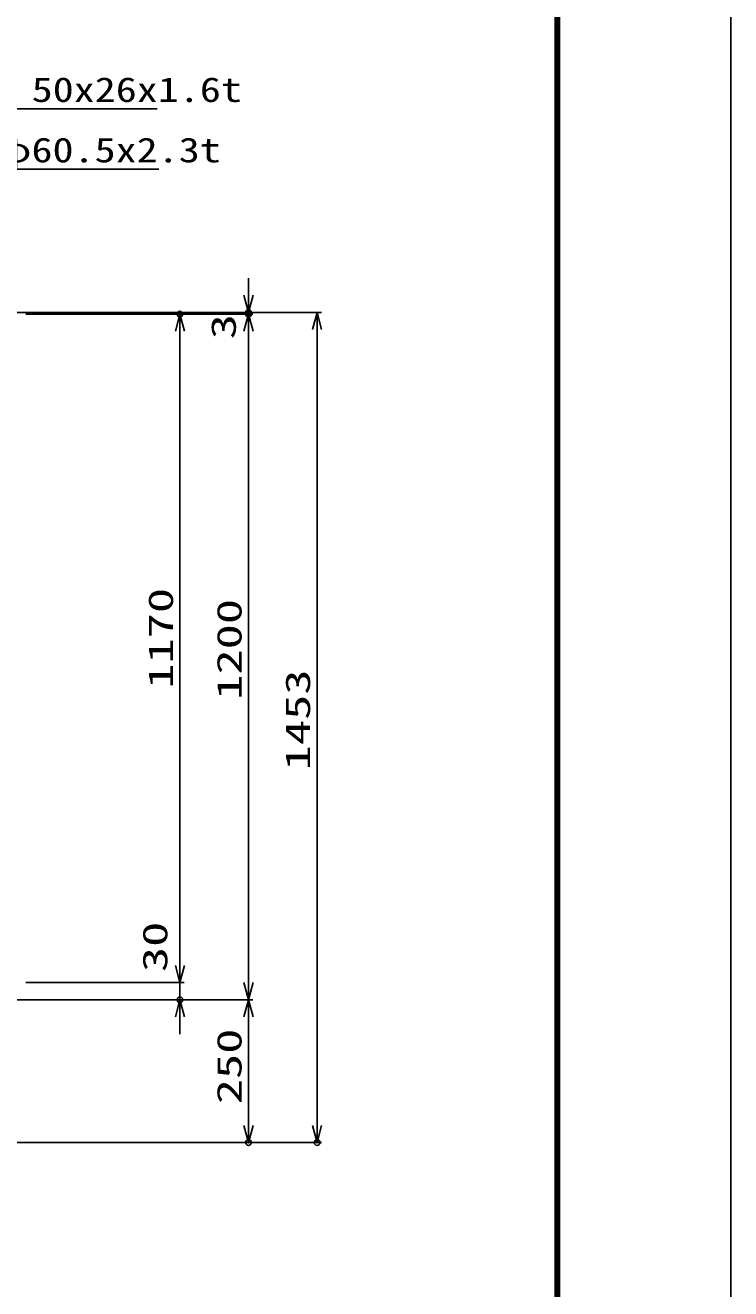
# Model space of a CAD drawing. Units: millimetres, scale not verified. Extents: x -4455 to 4455, y -3150 to 3150.
# Drawn here: x 3220 to 4455, y -1481 to 730 of the extents above; entities that cross this region are included whole.
import ezdxf
from ezdxf.enums import TextEntityAlignment as Align

# ---------------------------------------------------------------- set-up
doc = ezdxf.new("R2010")
doc.units = ezdxf.units.MM
doc.header["$LTSCALE"] = 20
doc.header["$PDMODE"] = 32
doc.header["$PDSIZE"] = 10
doc.linetypes.add('USER2', pattern=[0.375, 0.25, -0.125])
doc.layers.add('0-0_寸法線', color=4, linetype='Continuous', lineweight=25)
doc.layers.add('0-1_0', color=3, linetype='USER2', lineweight=25)
doc.layers.add('0-2_DEFPOINTS', color=7, linetype='Continuous')
doc.styles.add('ＭＳ ゴシック', font='')
doc.styles.get('ＭＳ ゴシック').set_extended_font_data('MS Gothic')

# ---------------------------------------------------------------- blocks, each defined once
blk = doc.blocks.new('_Open30')
at = {"layer": '0-1_0', "color": 4, "linetype": 'Continuous'}
blk.add_line((0, 0), (-20, 0), dxfattribs=at)
blk.add_lwpolyline([(-20, 5.36), (0, 0), (-20, -5.36)], dxfattribs=at)

msp = doc.modelspace()

# ---------------------------------------------------------------- linework, layer by layer
at = {"layer": '0-0_寸法線'}
for p, q in [((3610.91, 257.66), (3610.91, 287.66)), ((2743.14, 227.66), (3738.41, 227.66)), ((2743.14, 227.66), (3618.41, 227.66)), ((3221.39, 224.66), (3498.45, 224.66)), ((3221.39, 224.66), (3618.41, 224.66)), ((3221.39, 224.66), (3618.41, 224.66)), ((3610.91, 224.66), (3610.91, 227.66)), ((3490.95, -915.34), (3490.95, 194.66)), ((3610.91, -945.34), (3610.91, 194.66)), ((3610.91, 194.66), (3610.91, 164.66)), ((3730.91, 197.66), (3730.91, -1195.34)), ((3490.95, -915.34), (3490.95, -885.34)), ((3221.39, -945.34), (3498.45, -945.34)), ((3221.39, -945.34), (3498.45, -945.34)), ((3490.95, -945.34), (3490.95, -975.34)), ((2836.34, -975.34), (3618.41, -975.34)), ((2836.34, -975.34), (3498.45, -975.34)), ((2836.34, -975.34), (3618.41, -975.34)), ((3490.95, -1005.34), (3490.95, -1035.34)), ((3610.91, -1005.34), (3610.91, -1195.34)), ((2741.64, -1225.34), (3738.41, -1225.34)), ((2741.64, -1225.34), (3618.41, -1225.34))]:
    msp.add_line(p, q, dxfattribs=at)
for points in [[(3451.32, 583.74), (2893.12, 583.74), (2630.68, 127.55)], [(3453.74, 478.03), (2984.12, 478.03), (2736.69, 47.83)]]:
    msp.add_lwpolyline(points, dxfattribs=at)
at = {"layer": '0-1_0', "linetype": 'Continuous'}
msp.add_lwpolyline([(-4454.96, 3150.05), (4455.04, 3150.05), (4455.04, -3149.95), (-4454.96, -3149.95)], close=True, dxfattribs=at)
at = {"layer": '0-1_0', "color": 7, "linetype": 'Continuous'}
for points in [[(-4154.96, 2962.55), (4155.04, 2962.55), (4155.04, -2962.45), (-4154.96, -2962.45)], [(-4153.09, 2960.68), (4153.16, 2960.68), (4153.16, -2960.57), (-4153.09, -2960.57)], [(-4151.21, 2958.8), (4151.29, 2958.8), (4151.29, -2958.7), (-4151.21, -2958.7)], [(-4149.34, 2956.93), (4149.41, 2956.93), (4149.41, -2956.82), (-4149.34, -2956.82)], [(-4147.46, 2955.05), (4147.54, 2955.05), (4147.54, -2954.95), (-4147.46, -2954.95)]]:
    msp.add_lwpolyline(points, close=True, dxfattribs=at)
at = {"layer": '0-2_DEFPOINTS'}
for p in [(3490.95, 224.66), (3610.91, 227.66), (3610.91, 224.66), (3490.95, -975.34), (3610.91, -1225.34), (3730.91, -1225.34)]:
    msp.add_point(p, dxfattribs=at)

# ---------------------------------------------------------------- block references
at = {"layer": '0-0_寸法線', "xscale": 1.5, "yscale": 1.5}
for p, rotation in [((3610.91, 227.66), 270), ((3490.95, 224.66), 90), ((3610.91, 224.66), 90), ((3610.91, 224.66), 90), ((3730.91, 227.66), 90), ((3490.95, -945.34), 270), ((3490.95, -945.34), 270), ((3610.91, -975.34), 270), ((3490.95, -975.34), 90), ((3610.91, -975.34), 90), ((3610.91, -1225.34), 270), ((3730.91, -1225.34), 270)]:
    msp.add_blockref('_Open30', p, dxfattribs=dict(at, rotation=rotation))

# ---------------------------------------------------------------- texts
at = {"layer": '0-0_寸法線', "color": 2, "style": 'ＭＳ ゴシック', "width": 1.25}
for s, height, p in [('門扉縦枠 50x26x1.6t', 43.26, (2899.62, 582.91)), ('門柱 φ60.5x2.3t', 43.3, (2990.62, 477.2))]:
    msp.add_text(s, height=height, dxfattribs=at).set_placement(p, align=Align.BOTTOM_LEFT)
at = {"layer": '0-0_寸法線', "color": 2, "style": 'ＭＳ ゴシック', "width": 1.5}
for s, p in [('3', (3601.74, 180.6)), ('1170', (3491.78, -431.05)), ('1200', (3611.74, -450.34)), ('1453', (3731.74, -573.84)), ('30', (3481.78, -926.95)), ('250', (3611.74, -1158.19))]:
    msp.add_text(s, height=43.26, rotation=90, dxfattribs=at).set_placement(p, align=Align.BOTTOM_LEFT)

doc.saveas('drawing.dxf')
